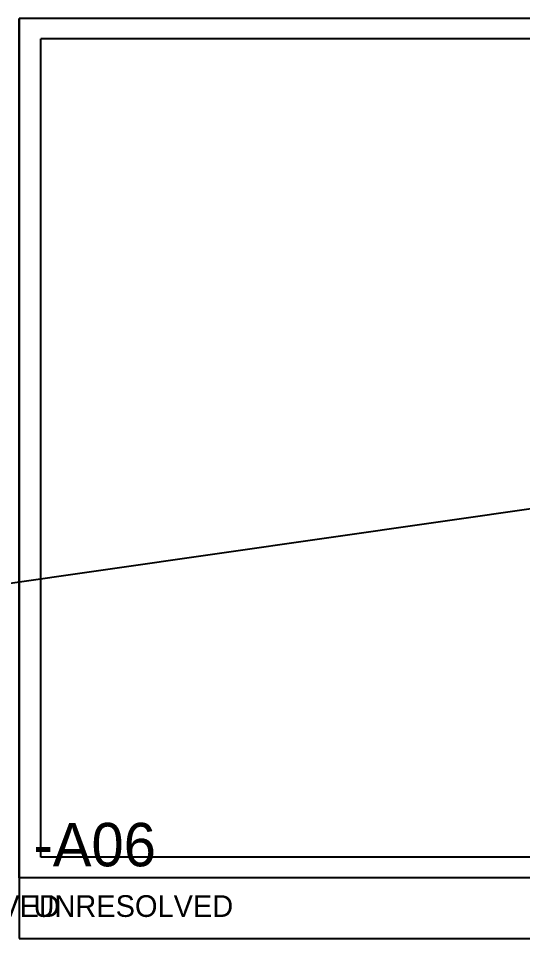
# Model space of a CAD drawing. Header units: millimetres. Extents: x 0 to 1000, y 0 to 1400.
# Drawn here: x 428.9 to 498.7, y 165 to 292.3 of the extents above; entities that cross this region are included whole.
import ezdxf

# ---------------------------------------------------------------- set-up
doc = ezdxf.new("R2010")
doc.units = ezdxf.units.MM

msp = doc.modelspace()

# ---------------------------------------------------------------- linework, layer by layer
at = {"layer": 'COMPONENT_DETAIL'}
for p, q in [((429, 173.4134), (429, 292.273)), ((609, 292.273), (429, 292.273)), ((605.9697, 289.443), (432.0303, 289.443)), ((432.0303, 176.2434), (432.0303, 289.443)), ((605.9697, 176.2434), (432.0303, 176.2434)), ((609, 173.4134), (429, 173.4134))]:
    msp.add_line(p, q, dxfattribs=at)
at = {"layer": 'COMPONENT_OUTLINE'}
for p, q in [((609, 292.273), (429, 292.273)), ((429, 292.273), (429, 165)), ((429, 165), (609, 165))]:
    msp.add_line(p, q, dxfattribs=at)
at = {"layer": 'WIRE'}
msp.add_line((416.9065, 212.625), (713.2355, 255), dxfattribs=at)

# ---------------------------------------------------------------- texts
at = {"layer": 'DEVICE_TAG'}
msp.add_text('-A06', height=6, dxfattribs=at).set_placement((431, 175))
at = {"layer": 'PART_REF'}
for p in [(407, 168), (431, 168)]:
    msp.add_text('UNRESOLVED', height=3, dxfattribs=at).set_placement(p)

doc.saveas('drawing.dxf')
